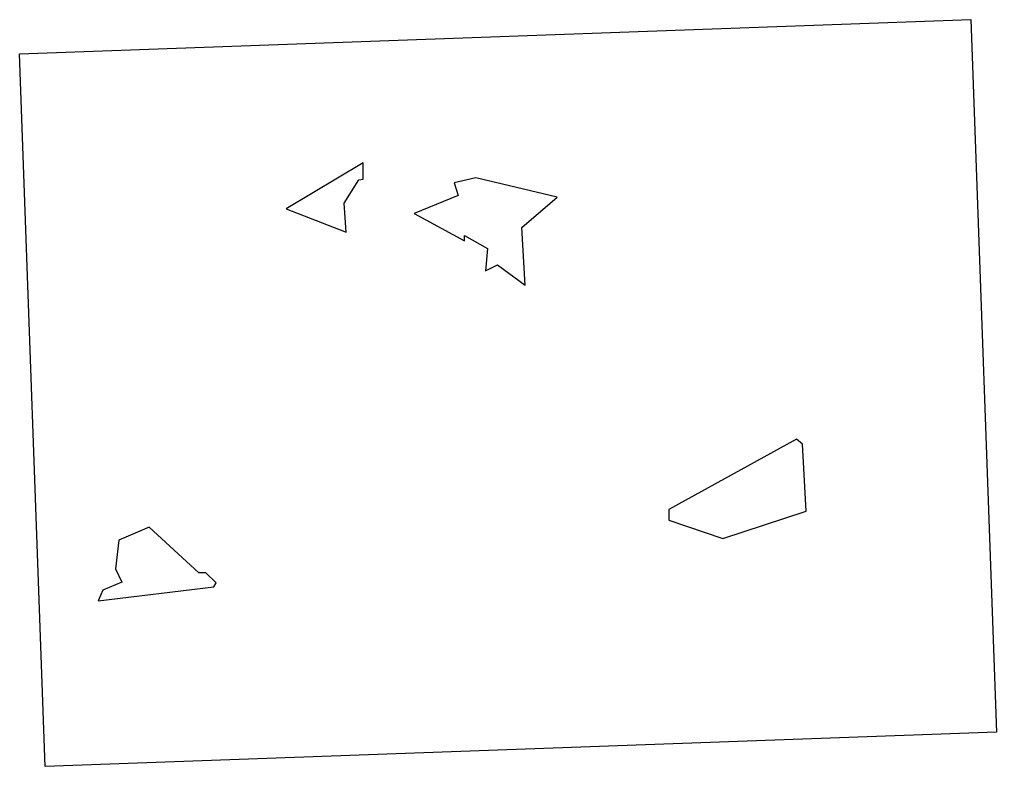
# Model space of a CAD drawing. Header units: millimetres. Extents: x -28 to 265, y -27 to 197.
import ezdxf

# ---------------------------------------------------------------- set-up
doc = ezdxf.new("R2010")
doc.units = ezdxf.units.MM
picture_1 = doc.add_image_def('image1.jpg', size_in_pixel=(2584, 1936))

msp = doc.modelspace()

# ---------------------------------------------------------------- linework, layer by layer
for points in [[(74.87, 149.22), (74.87, 154.09), (51.72, 140.35), (69.76, 133.3), (69.11, 142.05), (73.58, 148.98), (74.87, 149.22)], [(133.1, 143.83), (108.72, 149.63), (102.19, 148.16), (103.44, 144.34), (90.22, 138.91), (105.27, 130.69), (105.27, 132.3), (112.17, 128.41), (111.66, 121.73), (115.19, 123.49), (123.48, 117.39), (122.53, 134.72), (133.1, 143.83)], [(206.81, 69.57), (205.06, 71.13), (166.69, 50.01), (166.69, 46.71), (182.94, 41.2), (208, 49.46), (206.81, 69.57)], [(30.66, 27.88), (27.63, 30.91), (25.52, 30.91), (10.55, 44.68), (1.47, 40.73), (0.46, 32.1), (2.38, 28.16), (-3.4, 25.68), (-4.78, 22.56), (30.02, 26.69), (30.66, 27.88)]]:
    msp.add_lwpolyline(points)

# ---------------------------------------------------------------- pictures from other files: only their frames are drawn
image = msp.add_image(picture_1, insert=(-20.65, -27.25), size_in_units=(285.97, 214.26), rotation=2.0708)
image.dxf.flags = 7

doc.saveas('drawing.dxf')
